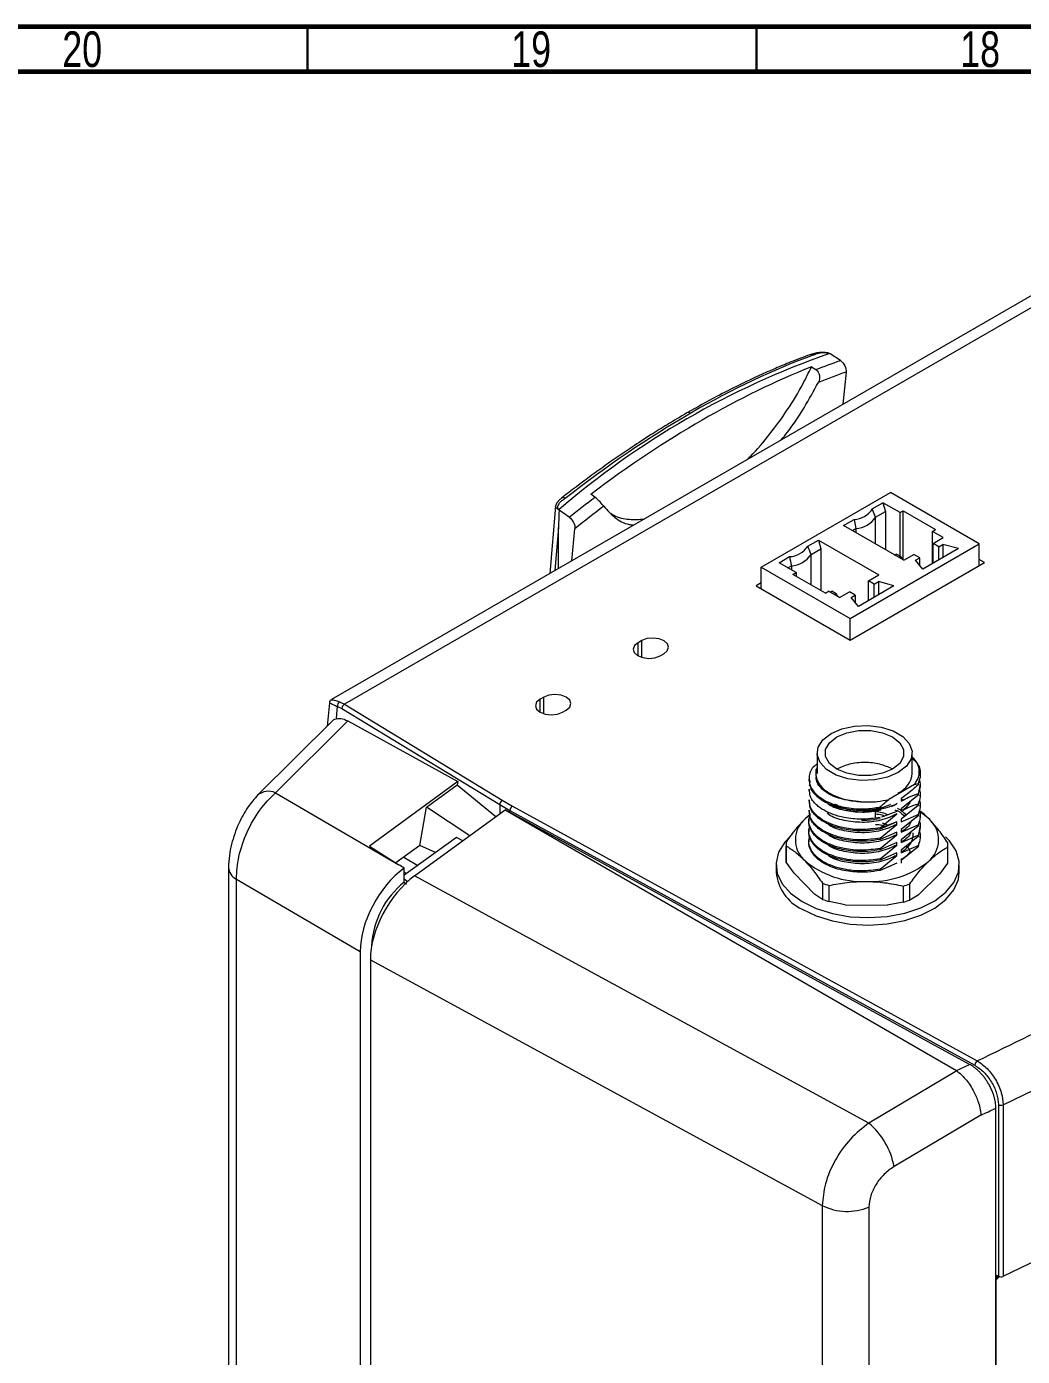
# Model space of a CAD drawing. Header units: millimetres. Extents: x 15 to 1184, y 5 to 836.
# Drawn here: x 218.2 to 329.1, y 688 to 836 of the extents above; entities that cross this region are included whole.
import ezdxf

# ---------------------------------------------------------------- set-up
doc = ezdxf.new("R2010")
doc.units = ezdxf.units.MM
doc.styles.add('SLDTEXTSTYLE0', font='TXT', dxfattribs={"width": 0.75})

msp = doc.modelspace()

# ---------------------------------------------------------------- linework, layer by layer
at = {"color": 7, "linetype": 'Continuous', "lineweight": 60}
for p, q in [((15, 836), (1184, 836)), ((20, 831), (1179, 831))]:
    msp.add_line(p, q, dxfattribs=at)
at = {"color": 7, "linetype": 'Continuous', "lineweight": 30}
for p, q in [((249.5, 831), (249.5, 836)), ((299.5, 831), (299.5, 836))]:
    msp.add_line(p, q, dxfattribs=at)
at = {"color": 7, "linetype": 'Continuous', "lineweight": 15}
for p, q in [((338.21, 810.74), (252.17, 761.07)), ((340.75, 810.85), (253.63, 760.56)), ((308.85, 798.82), (307.73, 799.58)), ((305.63, 798.11), (306.11, 797.81)), ((309.49, 797.54), (309.14, 793.96)), ((281.5, 783.6), (281.06, 783.93)), ((300.05, 775.83), (314.42, 784.12)), ((324.32, 778.41), (314.42, 784.12)), ((277.14, 782.62), (276.48, 775.11)), ((278.65, 781.39), (277.53, 782.15)), ((312.41, 782.31), (313.59, 782.99)), ((312.77, 781.38), (312.41, 782.31)), ((312.77, 781.38), (313.87, 782.01)), ((315.5, 781.89), (313.59, 782.99)), ((313.59, 782.99), (313.87, 782.01)), ((313.87, 782.01), (313.87, 777.76)), ((315.5, 781.89), (315.85, 782.09)), ((315.5, 777.03), (315.5, 781.89)), ((315.85, 782.09), (319.46, 780.01)), ((315.85, 776.62), (315.85, 782.09)), ((277.47, 775.68), (277.47, 780.23)), ((309.2, 780.46), (310.37, 781.13)), ((315.92, 776.58), (309.2, 780.46)), ((310.37, 781.13), (310.58, 780.11)), ((312.77, 778.4), (312.77, 781.38)), ((278.95, 776.53), (279.29, 780.1)), ((305.23, 778.16), (306.4, 778.84)), ((306.4, 778.84), (313.12, 774.96)), ((306.4, 778.84), (306.68, 777.86)), ((310.19, 779.89), (310.58, 780.11)), ((310.58, 780.11), (310.58, 779.66)), ((319.1, 779.8), (319.46, 780.01)), ((320.3, 779.11), (319.1, 779.8)), ((319.1, 776.21), (319.1, 779.8)), ((319.17, 778.46), (320.3, 779.11)), ((305.59, 777.23), (306.68, 777.86)), ((306.68, 777.86), (306.68, 773.21)), ((309.95, 770.11), (324.32, 778.41)), ((314.89, 777.17), (315.07, 777.27)), ((315.57, 776.99), (315.07, 777.27)), ((322, 777.89), (318.04, 775.6)), ((319.81, 778.09), (319.17, 778.46)), ((319.17, 776.25), (319.17, 778.46)), ((319.81, 778.09), (320.27, 778.36)), ((319.81, 776.62), (319.81, 778.09)), ((322, 777.89), (320.27, 778.36)), ((320.27, 778.36), (320.27, 776.89)), ((324.32, 776), (324.32, 778.41)), ((300.05, 773.42), (300.05, 775.83)), ((300.05, 775.83), (309.95, 770.11)), ((302.02, 776.31), (303.19, 776.99)), ((303.93, 775.21), (302.02, 776.31)), ((303.01, 775.74), (303.4, 775.96)), ((303.4, 775.96), (303.4, 775.51)), ((305.59, 773.84), (305.59, 777.23)), ((309.95, 767.71), (324.89, 776.33)), ((315.57, 776.99), (315.39, 776.89)), ((315.78, 776.66), (315.57, 776.99)), ((315.92, 776.58), (317.05, 777.23)), ((317.69, 776.87), (317.05, 777.23)), ((317.23, 776.6), (317.69, 776.87)), ((318.04, 775.6), (317.23, 776.6)), ((317.69, 776.03), (317.69, 776.87)), ((324.89, 776.33), (324.32, 776.66)), ((303.57, 775), (303.93, 775.21)), ((307.18, 772.92), (303.57, 775)), ((303.93, 775.21), (303.93, 774.8)), ((311.99, 774.31), (313.12, 774.96)), ((312.62, 773.94), (311.99, 774.31)), ((311.99, 772.11), (311.99, 774.31)), ((300.05, 774.08), (299.49, 773.75)), ((299.49, 773.75), (309.95, 767.71)), ((307.18, 772.92), (307.53, 773.13)), ((308.74, 772.43), (307.53, 773.13)), ((307.71, 773.02), (307.89, 773.13)), ((308.38, 772.84), (307.89, 773.13)), ((308.38, 772.84), (308.21, 772.74)), ((308.59, 772.51), (308.38, 772.84)), ((308.74, 772.43), (309.87, 773.09)), ((310.5, 772.72), (309.87, 773.09)), ((314.82, 773.74), (310.86, 771.45)), ((312.62, 773.94), (313.08, 774.21)), ((312.62, 772.47), (312.62, 773.94)), ((314.82, 773.74), (313.08, 774.21)), ((313.08, 774.21), (313.08, 772.74)), ((310.04, 772.45), (310.5, 772.72)), ((310.86, 771.45), (310.04, 772.45)), ((310.5, 772.72), (310.5, 771.89)), ((309.95, 767.71), (309.95, 770.11)), ((286.74, 767.64), (286.32, 767.41)), ((288.77, 765.95), (289.18, 766.18)), ((275.82, 761.36), (275.41, 761.12)), ((251.95, 760.73), (251.7, 758.13)), ((252.86, 760.31), (253.34, 760.07)), ((253.09, 760.82), (253.63, 760.56)), ((253.34, 760.07), (270.92, 749.38)), ((253.63, 760.56), (271.2, 749.87)), ((277.92, 759.68), (278.33, 759.91)), ((252.3, 758.73), (243.96, 750.44)), ((245.96, 750.71), (253.99, 758.7)), ((253.99, 758.7), (266.26, 751.96)), ((306.25, 755.13), (306.25, 752.84)), ((316.85, 752.84), (316.85, 755.13)), ((305.35, 752.21), (305.35, 752.07)), ((306.12, 752.85), (306.12, 752.57)), ((306.25, 753.54), (306.14, 753.14)), ((317.75, 752.64), (317.75, 752.79)), ((245.96, 750.71), (259.69, 742.68)), ((266.26, 751.96), (256.4, 744.77)), ((262.78, 749.09), (266.19, 751.59)), ((266.26, 751.96), (266.19, 751.59)), ((266.19, 751.59), (270.49, 748.05)), ((305.35, 751.06), (305.35, 750.91)), ((305.4, 751.48), (305.49, 751.67)), ((305.43, 750.92), (305.42, 751.12)), ((317.1, 751.61), (314.24, 749.96)), ((317.1, 751.61), (317.51, 751.74)), ((317.57, 751.96), (317.51, 751.6)), ((317.51, 751.74), (317.51, 751.6)), ((317.51, 750.45), (317.72, 751.49)), ((317.51, 750.59), (317.51, 750.45)), ((317.75, 751.49), (317.75, 751.64)), ((270.92, 749.38), (272.05, 748.73)), ((270.92, 749.38), (270.92, 748.35)), ((271.2, 749.87), (272.33, 749.22)), ((272.33, 749.22), (324.09, 720.86)), ((305.35, 749.91), (305.35, 749.76)), ((317.51, 750.45), (315.63, 748.92)), ((315.63, 750.07), (315.63, 749.78)), ((315.83, 750), (315.63, 749.78)), ((317.51, 749.3), (315.63, 747.77)), ((317.6, 749.78), (317.51, 749.3)), ((317.51, 749.44), (317.51, 749.3)), ((317.75, 750.34), (317.75, 750.48)), ((317.75, 749.13), (317.75, 749.33)), ((261.43, 741.44), (271.52, 748.8)), ((262.01, 744.83), (262.78, 749.09)), ((267.58, 745.92), (262.78, 749.09)), ((271.52, 748.8), (321.79, 719.78)), ((323.25, 720.46), (271.52, 748.8)), ((272.05, 748.51), (272.05, 748.73)), ((272.05, 748.73), (323.82, 720.37)), ((305.53, 748.31), (304.94, 747.81)), ((305.44, 748.24), (304.94, 747.81)), ((305.35, 748.75), (305.35, 748.61)), ((310.35, 748.8), (310.35, 748.66)), ((312.75, 747.87), (312.75, 748.74)), ((313.27, 748.97), (313.27, 749.11)), ((313.27, 746.81), (315.15, 748.34)), ((315.15, 748.62), (313.43, 747.97)), ((315.63, 748.92), (315.63, 748.63)), ((315.63, 747.48), (317.51, 748.29)), ((317.51, 748.14), (315.63, 746.61)), ((315.63, 747.77), (315.63, 747.48)), ((317.6, 748.63), (317.51, 748.14)), ((317.51, 748.29), (317.51, 748.14)), ((317.75, 747.98), (317.75, 748.18)), ((305.35, 747.6), (305.35, 747.46)), ((305.35, 746.45), (305.35, 746.31)), ((315.15, 747.47), (313.27, 746.66)), ((313.27, 745.65), (315.15, 747.18)), ((313.27, 746.66), (313.27, 746.81)), ((315.15, 746.32), (313.27, 745.51)), ((315.15, 747.47), (313.49, 746.84)), ((313.52, 747.36), (314.17, 747.1)), ((315.15, 747.18), (315.15, 747.47)), ((315.15, 746.03), (315.15, 746.32)), ((315.63, 746.33), (317.51, 747.14)), ((317.51, 746.99), (315.63, 745.46)), ((315.63, 746.61), (315.63, 746.33)), ((317.6, 747.48), (317.51, 746.99)), ((317.51, 747.14), (317.51, 746.99)), ((317.71, 746.89), (317.51, 745.84)), ((317.75, 746.82), (317.75, 747.03)), ((256.4, 744.77), (259.69, 742.68)), ((262.01, 744.83), (259.35, 742.89)), ((266.09, 745.71), (260.27, 741.52)), ((263.78, 744.05), (262.01, 744.83)), ((266.82, 745.36), (266.09, 745.71)), ((302.82, 744.96), (302.82, 743.17)), ((302.82, 742.99), (302.82, 744.78)), ((305.35, 745.3), (305.35, 745.25)), ((313.27, 744.5), (315.15, 746.03)), ((313.27, 745.51), (313.27, 745.65)), ((315.15, 745.17), (313.27, 744.36)), ((313.27, 743.35), (315.15, 744.88)), ((315.15, 744.88), (315.15, 745.17)), ((315.63, 745.17), (317.51, 745.98)), ((317.51, 745.84), (315.63, 744.31)), ((315.63, 745.46), (315.63, 745.17)), ((315.63, 744.02), (317.51, 744.83)), ((317.51, 744.69), (315.63, 743.16)), ((317.51, 745.98), (317.51, 745.84)), ((317.6, 745.18), (317.51, 744.69)), ((317.51, 744.83), (317.51, 744.69)), ((317.75, 745.67), (317.75, 745.87)), ((320.82, 743.17), (320.82, 744.96)), ((313.27, 744.36), (313.27, 744.5)), ((315.15, 744.01), (313.27, 743.21)), ((313.27, 742.2), (315.15, 743.73)), ((313.27, 743.21), (313.27, 743.35)), ((315.15, 743.73), (315.15, 744.01)), ((315.63, 744.31), (315.63, 744.02)), ((315.84, 743.38), (315.63, 743.16)), ((320.8, 744.65), (320.8, 742.85)), ((240.71, 742.41), (240.71, 508.79)), ((260.27, 740.75), (260.27, 742.31)), ((301.69, 742.68), (301.69, 741.87)), ((303.7, 741.76), (302.82, 742.99)), ((303.7, 741.76), (305.98, 739.41)), ((315.15, 742.86), (313.27, 742.05)), ((313.27, 742.05), (313.27, 742.2)), ((315.63, 743.16), (315.63, 742.87)), ((320.8, 742.85), (319.89, 741.64)), ((322.09, 741.87), (322.09, 742.68)), ((241.59, 741.09), (255.38, 733.02)), ((241.59, 507.48), (241.59, 741.09)), ((260.27, 741.14), (260.69, 740.84)), ((260.27, 740.75), (260.52, 740.52)), ((312.01, 713.92), (261.43, 741.44)), ((306.86, 740.63), (306.86, 738.83)), ((307.59, 738.58), (307.59, 740.38)), ((315.84, 740.31), (315.84, 738.52)), ((316.59, 738.76), (316.59, 740.56)), ((317.5, 739.32), (319.89, 741.64)), ((306.86, 738.83), (305.98, 739.41)), ((317.5, 739.32), (316.59, 738.76)), ((309.38, 738.24), (307.59, 738.58)), ((309.38, 738.24), (314.05, 738.2)), ((315.84, 738.52), (314.05, 738.2)), ((255.38, 733.02), (255.38, 497.87)), ((256.65, 733.68), (256.65, 733.65)), ((256.51, 732.12), (306.84, 704.74)), ((256.51, 732.12), (256.51, 497.46)), ((321.82, 719.75), (312.01, 713.92)), ((321.79, 719.78), (323.25, 720.46)), ((321.79, 719.78), (321.82, 719.75)), ((326.17, 471.45), (326.17, 715.59)), ((326.45, 715.99), (326.45, 696.88)), ((326.98, 715.97), (326.98, 696.87)), ((324.51, 714.81), (314.83, 709.08)), ((306.84, 704.74), (306.84, 469.7)), ((312.02, 704.59), (312.02, 469.54)), ((326.53, 696.85), (326.2, 696.69)), ((326.2, 490.8), (326.2, 696.8)), ((326.28, 696.97), (326.28, 696.58)), ((326.45, 696.88), (326.28, 696.97))]:
    msp.add_line(p, q, dxfattribs=at)
at = {"color": 8, "linetype": 'Continuous', "lineweight": 15}
for p, q in [((277.47, 780.23), (277.05, 775.43)), ((286.32, 765.95), (286.32, 767.41)), ((286.74, 765.77), (286.74, 767.64)), ((275.41, 759.68), (275.41, 761.12)), ((275.82, 759.5), (275.82, 761.36)), ((252.73, 758.99), (252.86, 760.31)), ((260.22, 743.53), (261.8, 742.62)), ((260.54, 741.71), (260.27, 741.86)), ((256.65, 733.68), (256.66, 733.68))]:
    msp.add_line(p, q, dxfattribs=at)
at = {"color": 7, "linetype": 'Continuous', "lineweight": 15, "flags": 128}
for points in [[(286.32, 767.41), (285.93, 767.08), (285.78, 766.7), (285.9, 766.31), (286.27, 765.97), (286.84, 765.75), (287.51, 765.66), (288.19, 765.73), (288.77, 765.95)], [(289.18, 766.18), (289.58, 766.51), (289.72, 766.9), (289.6, 767.29), (289.23, 767.62), (288.66, 767.85), (287.99, 767.93), (287.31, 767.86), (286.74, 767.64)], [(326.98, 715.97), (338.56, 721.58), (349.9, 727.35), (360.98, 733.28), (371.8, 739.37), (382.35, 745.61), (392.63, 752.01), (402.62, 758.56), (412.32, 765.24)], [(275.41, 761.12), (275.02, 760.79), (274.89, 760.4), (275.02, 760.01), (275.41, 759.68), (275.98, 759.45), (276.66, 759.38), (277.34, 759.45), (277.92, 759.68)], [(278.33, 759.91), (278.71, 760.24), (278.85, 760.64), (278.71, 761.03), (278.33, 761.36), (277.75, 761.58), (277.07, 761.66), (276.39, 761.58), (275.82, 761.36)], [(315.3, 752.96), (314.09, 752.44), (312.68, 752.14), (311.18, 752.08), (309.7, 752.26), (308.38, 752.68), (307.31, 753.29), (306.59, 754.06), (306.27, 754.91), (306.38, 755.78), (306.9, 756.59), (307.81, 757.29), (309.01, 757.81), (310.43, 758.12), (311.93, 758.18), (313.41, 757.99), (314.73, 757.58), (315.8, 756.96), (316.52, 756.2), (316.84, 755.35), (316.73, 754.48), (316.21, 753.66), (315.3, 752.96)], [(308.44, 756.92), (309.56, 757.39), (310.87, 757.64), (312.24, 757.64), (313.55, 757.39), (314.67, 756.92), (315.47, 756.28), (315.9, 755.53), (315.9, 754.73), (315.47, 753.98), (314.67, 753.33), (313.55, 752.87), (312.24, 752.62), (310.87, 752.62), (309.56, 752.87), (308.44, 753.33), (307.63, 753.98), (307.21, 754.73), (307.21, 755.53), (307.63, 756.28), (308.44, 756.92)], [(318.8, 747.71), (318.23, 748.22), (317.7, 748.58)], [(303.34, 745.9), (302.68, 745.21), (301.98, 744.09), (301.69, 742.91), (301.82, 741.72), (302.36, 740.57), (303.29, 739.51), (304.58, 738.58)], [(304.58, 738.58), (306.16, 737.81), (307.97, 737.25), (309.95, 736.9), (312.01, 736.8), (314.06, 736.93), (316.02, 737.3), (317.81, 737.89), (319.36, 738.68), (320.6, 739.63), (321.49, 740.7), (321.99, 741.86), (322.07, 743.05), (321.73, 744.23), (320.99, 745.34), (320.55, 745.79)], [(326.98, 696.87), (338.56, 702.47), (349.9, 708.24), (360.98, 714.17), (371.8, 720.26), (382.35, 726.51), (392.63, 732.9), (402.62, 739.45), (412.32, 746.14)], [(304.58, 737.76), (306.16, 736.99), (307.97, 736.43), (309.95, 736.09), (312.01, 735.98), (314.06, 736.11), (316.02, 736.48), (317.81, 737.07), (319.36, 737.86), (320.6, 738.81), (321.49, 739.89), (321.99, 741.04), (322.09, 741.87)], [(324.51, 714.81), (324.72, 714.91), (324.92, 715.01), (325.13, 715.1), (325.34, 715.2), (325.55, 715.3), (325.75, 715.4), (325.96, 715.49), (326.17, 715.59)]]:
    msp.add_lwpolyline(points, dxfattribs=at)
at = {"color": 7, "linetype": 'Continuous', "lineweight": 15}
for centre, radius, start, end in [((338.62, 711.15), 93.73, 109.294, 130.7007), ((310.26, 783.68), 2.55, 272.5054, 327.4893), ((310.36, 783.03), 2.93, 274.3968, 325.5979), ((303.08, 779.54), 2.55, 272.5055, 327.4891), ((303.17, 778.88), 2.93, 274.3965, 325.5979), ((253.37, 760.38), 0.523, 122.7435, 187.8831), ((253.94, 760.04), 0.601, 121.0767, 177.2027), ((314.62, 752.32), 3.26, 29.4717, 46.8864), ((314.24, 753.08), 2.62, 293.7953, 354.8845), ((306.9, 745.46), 3.06, 129.7994, 227.6375), ((316.73, 745.45), 3.06, 309.7994, 47.6375), ((305.82, 744.96), 3, 173.9869, 183.4501), ((317.81, 744.96), 3, 353.9869, 3.4501), ((311.28, 750.74), 9.92, 229.555, 272.5491), ((306.7, 742.32), 5.03, 185.2154, 245.0616), ((305.82, 743.17), 3, 180.0008, 183.4527), ((312.28, 751), 10.18, 266.8076, 309.0379), ((317.81, 743.17), 3.01, 353.9899, 359.9962), ((266.34, 733.18), 9.7, 128.7377, 177.0917), ((311.02, 751.56), 11.69, 249.1404, 252.9636), ((312.52, 751.86), 12.01, 286.0451, 289.8005), ((311.02, 749.76), 11.69, 249.1404, 252.9636), ((312.52, 750.06), 12.01, 286.0451, 289.8005), ((324.45, 720.34), 0.629, 124.1599, 177.5834), ((326.73, 716.55), 0.625, 243.7764, 293.7563), ((306.77, 707.63), 8.19, 10.1475, 50.2218), ((309.6, 710.37), 6.27, 243.8233, 292.6889), ((326.73, 697.44), 0.625, 243.7764, 293.7563)]:
    msp.add_arc(centre, radius, start, end, dxfattribs=at)
at = {"color": 8, "linetype": 'Continuous', "lineweight": 15}
for centre, radius, start, end in [((305.65, 798.95), 0.55, 63.9133, 108.694), ((291.96, 792.58), 0.451, 58.7076, 116.892), ((277.98, 783.17), 0.378, 51.8124, 118.8604), ((245.18, 748.94), 1.93, 66.247, 129.344), ((242.34, 742.54), 1.64, 184.6971, 242.4415)]:
    msp.add_arc(centre, radius, start, end, dxfattribs=at)
at = {"color": 7, "linetype": 'Continuous', "lineweight": 15}
for centre, major_axis, ratio, start_param, end_param in [((285.96, 714.19), (57.56, 83.07), 0.51413, 0.654589, 1.000894), ((293.7, 947.78), (16.16, 168.28), 0.008837, 2.964954, 3.049815), ((92306.14, -317935.25), (-92003.75, 318719.21), 0.000545, 6.276529, 6.276998), ((92306.14, -317935.25), (-92003.75, 318719.21), 0.000545, 0.006457, 0.006926), ((271.2, 749.54), (0.204, 0.344), 0.584889, 0.792036, 2.362832), ((272.33, 748.89), (0.196, 0.349), 0.569775, 0.778941, 2.349737), ((261.04, 736.28), (4, 6.93), 0.578771, 0.921678, 2.355229), ((240.11, 748.53), (147.32, -92.9), 0.031766, 1.45358, 1.457523), ((262.17, 735.39), (4, 6.93), 0.577329, 0.916553, 2.356495)]:
    msp.add_ellipse(centre, major_axis=major_axis, ratio=ratio, start_param=start_param, end_param=end_param, dxfattribs=at)
for points, knots in [([(305.47, 799.47), (304.76, 799.21), (303.48, 798.73), (301.75, 798.01), (300.42, 797.42), (299.07, 796.81), (297.33, 795.98), (294.81, 794.7), (292.86, 793.61), (291.76, 792.99)], [0, 0, 0, 0, 0.158247, 0.285596, 0.382067, 0.452609, 0.580007, 0.762479, 1, 1, 1, 1]), ([(307.57, 799.63), (307.54, 799.65), (307.41, 799.69), (307.06, 799.73), (306.54, 799.73), (305.93, 799.63), (305.61, 799.52), (305.44, 799.46)], [0, 0, 0, 0, 0.055306, 0.191619, 0.460002, 0.728785, 1, 1, 1, 1]), ([(305.89, 799.45), (305.91, 799.45), (305.95, 799.47), (306.03, 799.51), (306.19, 799.59), (306.44, 799.67), (306.78, 799.71), (307.04, 799.72), (307.27, 799.7), (307.47, 799.67), (307.59, 799.63), (307.65, 799.61)], [0, 0, 0, 0, 0.038603, 0.090355, 0.194301, 0.438673, 0.578881, 0.715322, 0.813073, 0.906437, 1, 1, 1, 1]), ([(307.65, 799.61), (307.65, 799.61), (307.65, 799.61), (307.65, 799.61), (307.65, 799.61), (307.65, 799.61), (307.65, 799.61), (307.66, 799.61), (307.66, 799.61), (307.66, 799.61), (307.67, 799.61), (307.68, 799.61), (307.68, 799.6), (307.7, 799.6), (307.72, 799.59), (307.73, 799.58)], [0, 0, 0, 0, 0.00000077587, 0.00000077587, 0.00000077587, 0.00000196551, 0.00000196551, 0.00000196551, 0.00000542779, 0.00000542779, 0.00000542779, 0.00001900701, 0.00001900701, 0.00001900701, 0.00004681151, 0.00004681151, 0.00004681151, 0.00004681151]), ([(298.46, 787.79), (298.58, 787.91), (299.48, 788.76), (301.02, 790.62), (303, 793.32), (304.53, 795.86), (305.32, 797.48), (305.63, 798.11)], [0, 0, 0, 0, 0.0432064, 0.3068852, 0.5640593, 0.828617, 1, 1, 1, 1]), ([(308.85, 798.82), (309.04, 798.69), (309.22, 798.48), (309.45, 798), (309.51, 797.74), (309.49, 797.54)], [0, 0, 0, 0, 0.5, 0.5, 1, 1, 1, 1]), ([(306.11, 797.81), (306.31, 797.68), (306.46, 797.44), (306.56, 796.91), (306.52, 796.63), (306.4, 796.39)], [0, 0, 0, 0, 0.5, 0.5, 1, 1, 1, 1]), ([(302.26, 789.99), (302.5, 790.27), (303.42, 791.39), (304.86, 793.55), (305.88, 795.44), (306.4, 796.39)], [0, 0, 0, 0, 0.145462, 0.572724, 1, 1, 1, 1]), ([(291.76, 792.99), (291.02, 792.55), (289.7, 791.78), (287.92, 790.67), (286.55, 789.78), (285.18, 788.87), (283.4, 787.66), (280.85, 785.85), (278.9, 784.35), (277.8, 783.5)], [0, 0, 0, 0, 0.158213, 0.285542, 0.381999, 0.452536, 0.579941, 0.762431, 1, 1, 1, 1]), ([(277.81, 783.51), (277.72, 783.44), (277.54, 783.29), (277.32, 783.04), (277.18, 782.8), (277.16, 782.68), (277.14, 782.62)], [0, 0, 0, 0, 0.250949, 0.507986, 0.756732, 1, 1, 1, 1]), ([(278.21, 783.47), (278.13, 783.4), (278.01, 783.34), (277.77, 783.17), (277.65, 783.07), (277.45, 782.83), (277.38, 782.7), (277.35, 782.43), (277.39, 782.3), (277.5, 782.21)], [0, 0, 0, 0, 0.25, 0.25, 0.5, 0.5, 0.75, 0.75, 1, 1, 1, 1]), ([(282.51, 782.6), (282.42, 782.72), (282.27, 782.89), (281.9, 783.27), (281.69, 783.46), (281.5, 783.6)], [0, 0, 0, 0, 0.5, 0.5, 1, 1, 1, 1]), ([(277.5, 782.21), (277.5, 782.21), (277.5, 782.21), (277.5, 782.21), (277.5, 782.21), (277.5, 782.21), (277.5, 782.21), (277.5, 782.2), (277.5, 782.2), (277.5, 782.2), (277.5, 782.19), (277.5, 782.19), (277.51, 782.18), (277.51, 782.17), (277.52, 782.16), (277.53, 782.15)], [0, 0, 0, 0, 0.00000077587, 0.00000077587, 0.00000077587, 0.00000196548, 0.00000196548, 0.00000196548, 0.00000542761, 0.00000542761, 0.00000542761, 0.00001900659, 0.00001900659, 0.00001900659, 0.00004681304, 0.00004681304, 0.00004681304, 0.00004681304]), ([(282.51, 782.6), (282.9, 782.16), (283.69, 781.28), (284.86, 780.62), (285.65, 780.52), (285.82, 780.5)], [0, 0, 0, 0, 0.440822, 0.881628, 1, 1, 1, 1]), ([(283.28, 781.83), (283.39, 781.75), (283.97, 781.35), (285.21, 781.08), (286.43, 781.14), (286.99, 781.17)], [0, 0, 0, 0, 0.117886, 0.599044, 1, 1, 1, 1]), ([(278.65, 781.39), (278.84, 781.26), (279.02, 781.04), (279.25, 780.57), (279.31, 780.31), (279.29, 780.1)], [0, 0, 0, 0, 0.5, 0.5, 1, 1, 1, 1]), ([(324.09, 720.86), (331.82, 724.61), (347.27, 732.09), (369.13, 744.18), (390.06, 756.8), (403.03, 765.72), (409.52, 770.18)], [0, 0, 0, 0, 0.249998, 0.5, 0.749998, 1, 1, 1, 1]), ([(252.15, 761.06), (252.12, 761.04), (252.07, 761), (252, 760.92), (251.96, 760.83), (251.95, 760.77), (251.95, 760.74)], [0, 0, 0, 0, 0.258172, 0.514395, 0.763029, 1, 1, 1, 1]), ([(252.26, 758.66), (252.27, 758.68), (252.4, 758.89), (252.86, 759.01), (253.46, 758.96), (253.85, 758.77), (253.99, 758.7)], [0, 0, 0, 0, 0.03387, 0.412366, 0.792112, 1, 1, 1, 1]), ([(306.25, 753.9), (306.15, 753.83), (305.63, 753.45), (305.3, 752.58), (305.39, 751.43), (306.22, 750.36), (307.64, 749.51), (309.5, 748.99), (311.47, 748.84), (312.71, 749.03), (313.27, 749.11)], [0, 0, 0, 0, 0.03396, 0.17575, 0.317592, 0.459404, 0.601211, 0.743053, 0.884871, 1, 1, 1, 1]), ([(314.63, 753.35), (314.18, 753.55), (313.29, 753.96), (311.55, 754.13), (309.81, 753.96), (308.9, 753.54), (308.44, 753.33)], [0, 0, 0, 0, 0.244751, 0.496501, 0.74825, 1, 1, 1, 1]), ([(316.85, 754.52), (316.97, 754.42), (317.48, 753.98), (317.8, 753.37), (317.71, 752.91), (317.71, 752.87)], [0, 0, 0, 0, 0.204253, 0.925002, 1, 1, 1, 1]), ([(317.1, 751.61), (317.33, 751.98), (317.8, 752.73), (317.58, 753.52), (317.46, 753.92)], [0, 0, 0, 0, 0.490968, 1, 1, 1, 1]), ([(317.46, 753.92), (317.62, 753.51), (317.89, 752.78), (317.62, 752.05), (317.51, 751.74)], [0, 0, 0, 0, 0.574452, 1, 1, 1, 1]), ([(306.14, 753.14), (306.13, 753.01), (306.08, 752.52), (306.39, 751.68), (307.34, 750.76), (308.78, 750.08), (310.13, 749.78), (310.92, 749.73), (311.12, 749.71)], [0, 0, 0, 0, 0.082294, 0.294745, 0.507195, 0.719646, 0.932097, 1, 1, 1, 1]), ([(306.14, 753.14), (306.15, 753.2), (306.16, 753.29), (306.22, 753.39), (306.25, 753.43)], [0, 0, 0, 0, 0.519625, 1, 1, 1, 1]), ([(311.12, 749.71), (310.32, 749.79), (308.98, 749.91), (307.48, 750.56), (306.59, 751.28), (306.13, 751.99), (306.17, 752.42), (306.18, 752.56)], [0, 0, 0, 0, 0.299389, 0.503304, 0.705856, 0.900566, 1, 1, 1, 1]), ([(317.51, 750.59), (317.68, 751.02), (317.9, 751.55), (317.67, 752.07), (317.62, 752.17)], [0, 0, 0, 0, 0.793346, 1, 1, 1, 1]), ([(241.59, 741.09), (241.64, 741.92), (241.74, 743.6), (242.72, 746.35), (244.16, 748.91), (245.36, 750.11), (245.96, 750.71)], [0, 0, 0, 0, 0.246209, 0.499824, 0.749659, 1, 1, 1, 1]), ([(305.44, 752.07), (305.43, 751.84), (305.4, 751.23), (306.14, 750.3), (307.5, 749.43), (309.33, 748.88), (311.35, 748.69), (312.66, 748.88), (313.27, 748.97)], [0, 0, 0, 0, 0.107646, 0.289963, 0.472267, 0.654613, 0.836937, 1, 1, 1, 1]), ([(313.27, 747.96), (312.59, 747.86), (311.25, 747.68), (309.65, 747.85), (308.43, 748.14), (307.48, 748.48), (306.7, 748.93), (305.96, 749.54), (305.41, 750.23), (305.43, 750.83), (305.43, 751.06)], [0, 0, 0, 0, 0.180509, 0.353811, 0.418913, 0.533205, 0.652436, 0.714929, 0.889098, 1, 1, 1, 1]), ([(317.51, 751.6), (317.4, 751.5), (317.07, 751.19), (316.44, 750.65), (315.92, 750.28), (315.63, 750.07)], [0, 0, 0, 0, 0.181003, 0.543206, 1, 1, 1, 1]), ([(315.63, 749.78), (315.9, 749.93), (316.31, 750.15), (316.83, 750.36), (317.18, 750.49), (317.4, 750.56), (317.51, 750.59)], [0, 0, 0, 0, 0.431061, 0.646292, 0.823018, 1, 1, 1, 1]), ([(317.6, 751.08), (317.66, 750.95), (317.75, 750.77), (317.75, 750.5), (317.75, 750.08), (317.62, 749.72), (317.51, 749.44)], [0, 0, 0, 0, 0.243883, 0.33215, 0.487752, 1, 1, 1, 1]), ([(243.96, 750.44), (243.59, 750.01), (242.79, 749.09), (241.76, 747.21), (241.1, 745.32), (240.77, 743.66), (240.73, 742.83), (240.71, 742.41)], [0, 0, 0, 0, 0.205136, 0.436907, 0.699547, 0.845066, 1, 1, 1, 1]), ([(313.27, 746.81), (312.59, 746.71), (311.25, 746.52), (309.65, 746.7), (308.43, 746.99), (307.48, 747.33), (306.7, 747.77), (305.96, 748.38), (305.41, 749.08), (305.43, 749.68), (305.43, 749.91)], [0, 0, 0, 0, 0.180509, 0.353811, 0.418913, 0.533205, 0.652436, 0.714929, 0.889098, 1, 1, 1, 1]), ([(313.27, 746.66), (312.81, 746.59), (312.21, 746.49), (311.52, 746.47), (310.64, 746.46), (309.22, 746.6), (307.65, 747.09), (306.7, 747.63), (305.96, 748.24), (305.41, 748.93), (305.43, 749.53), (305.43, 749.76)], [0, 0, 0, 0, 0.122677, 0.159942, 0.181081, 0.354382, 0.533207, 0.652436, 0.71493, 0.889098, 1, 1, 1, 1]), ([(307.27, 749.68), (307.37, 749.59), (307.82, 749.17), (309.25, 748.72), (311.27, 748.49), (312.73, 748.61), (313.38, 748.82), (313.39, 748.82)], [0, 0, 0, 0, 0.087385, 0.393203, 0.687906, 0.994648, 1, 1, 1, 1]), ([(313.04, 748.74), (312.55, 748.66), (311.37, 748.48), (309.45, 748.68), (307.92, 749.11), (307.43, 749.56), (307.31, 749.66)], [0, 0, 0, 0, 0.228674, 0.556507, 0.894684, 1, 1, 1, 1]), ([(314.53, 749.19), (314.61, 749.22), (314.75, 749.28), (314.93, 749.37), (315.04, 749.43), (315.1, 749.46), (315.13, 749.47), (315.14, 749.48), (315.15, 749.48), (315.15, 749.49), (315.15, 749.49), (315.15, 749.49), (315.15, 749.49), (315.15, 749.49), (315.15, 749.49), (315.14, 749.48), (315.11, 749.47), (314.98, 749.4), (314.43, 749.15), (313.46, 748.86), (312.04, 748.68), (310.58, 748.71), (309.19, 748.94), (308.51, 749.29), (308.25, 749.42)], [0, 0, 0, 0, 0.031796, 0.062812, 0.078208, 0.085876, 0.089703, 0.091614, 0.092569, 0.093046, 0.093285, 0.093289, 0.093299, 0.093344, 0.093525, 0.094252, 0.09717, 0.108884, 0.156208, 0.350075, 0.497492, 0.673673, 0.876448, 1, 1, 1, 1]), ([(311.12, 749.71), (311.75, 749.69), (312.82, 749.65), (313.82, 749.87), (314.24, 749.96)], [0, 0, 0, 0, 0.587056, 1, 1, 1, 1]), ([(313.27, 749.11), (313.4, 749.23), (313.72, 749.53), (314.04, 749.8), (314.24, 749.96)], [0, 0, 0, 0, 0.409923, 1, 1, 1, 1]), ([(314.44, 749.41), (314.42, 749.4), (314.14, 749.27), (313.75, 749.11), (313.38, 749), (313.27, 748.97)], [0, 0, 0, 0, 0.059558, 0.707779, 1, 1, 1, 1]), ([(316.68, 749.77), (316.57, 749.58), (316.32, 749.17), (315.88, 748.82), (315.63, 748.63)], [0, 0, 0, 0, 0.449233, 1, 1, 1, 1]), ([(317.51, 749.44), (317.38, 749.4), (317, 749.28), (316.38, 749.04), (315.88, 748.77), (315.63, 748.63)], [0, 0, 0, 0, 0.215214, 0.605692, 1, 1, 1, 1]), ([(317.62, 749.88), (317.67, 749.77), (317.75, 749.6), (317.75, 749.35), (317.75, 748.93), (317.62, 748.57), (317.51, 748.29)], [0, 0, 0, 0, 0.219128, 0.310284, 0.470981, 1, 1, 1, 1]), ([(304.94, 747.81), (304.59, 747.45), (303.88, 746.71), (303.19, 745.76), (302.84, 745.28)], [0, 0, 0, 0, 0.495074, 1, 1, 1, 1]), ([(313.27, 744.36), (312.81, 744.28), (312.21, 744.19), (311.52, 744.16), (310.64, 744.15), (309.22, 744.29), (307.65, 744.78), (306.7, 745.32), (305.95, 745.94), (305.41, 746.76), (305.24, 747.52), (305.41, 747.89), (305.41, 747.9)], [0, 0, 0, 0, 0.114665, 0.149496, 0.169254, 0.331237, 0.498383, 0.609825, 0.668237, 0.83103, 0.996841, 1, 1, 1, 1]), ([(313.27, 744.5), (312.59, 744.41), (311.25, 744.22), (309.65, 744.4), (308.43, 744.68), (307.48, 745.02), (306.7, 745.47), (305.95, 746.08), (305.4, 746.9), (305.25, 747.73), (305.46, 748.15), (305.49, 748.22)], [0, 0, 0, 0, 0.16415, 0.321746, 0.380948, 0.484882, 0.593307, 0.650136, 0.80852, 0.96984, 1, 1, 1, 1]), ([(313.27, 745.65), (312.59, 745.56), (311.25, 745.37), (309.65, 745.55), (308.43, 745.84), (307.48, 746.18), (306.7, 746.62), (305.96, 747.23), (305.41, 747.92), (305.43, 748.52), (305.43, 748.76)], [0, 0, 0, 0, 0.180509, 0.353811, 0.418913, 0.533205, 0.652436, 0.714929, 0.889098, 1, 1, 1, 1]), ([(313.27, 745.51), (312.81, 745.44), (312.21, 745.34), (311.52, 745.31), (310.64, 745.31), (309.22, 745.45), (307.65, 745.94), (306.7, 746.48), (305.96, 747.09), (305.41, 747.78), (305.43, 748.38), (305.43, 748.61)], [0, 0, 0, 0, 0.122677, 0.159942, 0.181081, 0.354382, 0.533207, 0.652436, 0.71493, 0.889098, 1, 1, 1, 1]), ([(315.15, 748.34), (314.58, 748.08), (313.42, 747.56), (311.27, 747.33), (309.25, 747.57), (307.87, 747.99), (307.45, 748.38), (307.38, 748.44)], [0, 0, 0, 0, 0.23876, 0.481018, 0.713768, 0.955296, 1, 1, 1, 1]), ([(313.27, 747.81), (312.81, 747.74), (312.21, 747.64), (311.52, 747.62), (311.29, 747.61), (311.21, 747.62), (311.2, 747.62)], [0, 0, 0, 0, 0.671359, 0.875293, 0.990976, 1, 1, 1, 1]), ([(312.75, 748.62), (313.01, 748.6), (313.53, 748.56), (313.95, 748.36), (314.17, 748.25)], [0, 0, 0, 0, 0.486124, 1, 1, 1, 1]), ([(312.75, 748.34), (313.01, 748.32), (313.4, 748.3), (313.7, 748.16), (313.8, 748.11)], [0, 0, 0, 0, 0.676278, 1, 1, 1, 1]), ([(314.92, 748.81), (315.04, 748.77), (315.55, 748.59), (315.82, 748.26), (316.03, 748.01)], [0, 0, 0, 0, 0.238074, 1, 1, 1, 1]), ([(315.2, 748.99), (315.22, 748.98), (315.68, 748.8), (315.93, 748.49), (316.16, 748.2)], [0, 0, 0, 0, 0.049729, 1, 1, 1, 1]), ([(317.62, 748.73), (317.67, 748.61), (317.75, 748.45), (317.75, 748.2), (317.75, 747.78), (317.62, 747.42), (317.51, 747.14)], [0, 0, 0, 0, 0.219128, 0.310284, 0.470981, 1, 1, 1, 1]), ([(318.8, 747.71), (318.46, 748.05), (318.06, 748.45), (317.68, 748.7), (317.62, 748.74)], [0, 0, 0, 0, 0.850558, 1, 1, 1, 1]), ([(320.81, 745.14), (320.49, 745.62), (319.82, 746.58), (319.14, 747.33), (318.8, 747.71)], [0, 0, 0, 0, 0.495796, 1, 1, 1, 1]), ([(313.27, 743.21), (312.81, 743.13), (312.21, 743.04), (311.52, 743.01), (310.64, 743), (309.22, 743.14), (307.65, 743.63), (306.7, 744.17), (305.95, 744.78), (305.41, 745.6), (305.24, 746.37), (305.41, 746.74), (305.41, 746.74)], [0, 0, 0, 0, 0.114665, 0.149496, 0.1692542, 0.3312372, 0.4983826, 0.6098248, 0.6682371, 0.8310304, 0.9968405, 1, 1, 1, 1]), ([(313.27, 743.35), (312.59, 743.25), (311.25, 743.07), (309.65, 743.24), (308.43, 743.53), (307.48, 743.87), (306.7, 744.32), (305.95, 744.93), (305.4, 745.75), (305.25, 746.56), (305.44, 746.96), (305.47, 747.01)], [0, 0, 0, 0, 0.165581, 0.324551, 0.384269, 0.489109, 0.59848, 0.655804, 0.815569, 0.978295, 1, 1, 1, 1]), ([(315.15, 747.18), (314.58, 746.93), (313.42, 746.41), (311.27, 746.18), (309.25, 746.42), (307.87, 746.84), (307.45, 747.22), (307.38, 747.28)], [0, 0, 0, 0, 0.23876, 0.481018, 0.713768, 0.955296, 1, 1, 1, 1]), ([(312.75, 747.18), (313.01, 747.17), (313.4, 747.14), (313.7, 747), (313.8, 746.96)], [0, 0, 0, 0, 0.676278, 1, 1, 1, 1]), ([(316.69, 747.48), (316.69, 747.46), (316.59, 747.03), (316.1, 746.67), (315.63, 746.33)], [0, 0, 0, 0, 0.034715, 1, 1, 1, 1]), ([(316.69, 746.33), (316.69, 746.31), (316.59, 745.87), (316.1, 745.52), (315.63, 745.17)], [0, 0, 0, 0, 0.034715, 1, 1, 1, 1]), ([(316.94, 746.24), (316.91, 745.86), (316.83, 745.04), (316.05, 744.38), (315.63, 744.02)], [0, 0, 0, 0, 0.468059, 1, 1, 1, 1]), ([(317.62, 747.58), (317.67, 747.46), (317.75, 747.3), (317.75, 747.05), (317.75, 746.63), (317.62, 746.26), (317.51, 745.98)], [0, 0, 0, 0, 0.219128, 0.3102845, 0.4709808, 1, 1, 1, 1]), ([(317.62, 746.42), (317.67, 746.31), (317.75, 746.15), (317.75, 745.89), (317.75, 745.47), (317.62, 745.11), (317.51, 744.83)], [0, 0, 0, 0, 0.219128, 0.310284, 0.470981, 1, 1, 1, 1]), ([(302.82, 744.78), (303.15, 744.58), (303.81, 744.18), (304.5, 743.52), (304.84, 743.2)], [0, 0, 0, 0, 0.495796, 1, 1, 1, 1]), ([(313.27, 742.05), (312.81, 741.98), (312.21, 741.88), (311.52, 741.86), (310.64, 741.85), (309.22, 741.99), (307.65, 742.48), (306.7, 743.02), (305.95, 743.63), (305.41, 744.45), (305.24, 745.22), (305.41, 745.59), (305.41, 745.59)], [0, 0, 0, 0, 0.114665, 0.149496, 0.169254, 0.331237, 0.498383, 0.609825, 0.668237, 0.83103, 0.996841, 1, 1, 1, 1]), ([(313.27, 742.2), (312.59, 742.1), (311.25, 741.92), (309.65, 742.09), (308.43, 742.38), (307.48, 742.72), (306.7, 743.16), (305.95, 743.78), (305.4, 744.6), (305.25, 745.41), (305.44, 745.81), (305.47, 745.86)], [0, 0, 0, 0, 0.1655813, 0.3245513, 0.3842689, 0.4891092, 0.5984799, 0.6558043, 0.8155694, 0.9782954, 1, 1, 1, 1]), ([(315.15, 746.03), (314.58, 745.78), (313.42, 745.26), (311.27, 745.02), (309.25, 745.27), (307.87, 745.68), (307.45, 746.07), (307.38, 746.13)], [0, 0, 0, 0, 0.23876, 0.481018, 0.713768, 0.955296, 1, 1, 1, 1]), ([(315.15, 744.88), (314.58, 744.62), (313.42, 744.11), (311.27, 743.87), (309.25, 744.12), (307.87, 744.53), (307.45, 744.92), (307.38, 744.98)], [0, 0, 0, 0, 0.23876, 0.481018, 0.713768, 0.955296, 1, 1, 1, 1]), ([(316.65, 744.07), (316.62, 744.2), (316.56, 744.45), (316.29, 744.65), (316.16, 744.74)], [0, 0, 0, 0, 0.52115, 1, 1, 1, 1]), ([(304.84, 743.2), (305.18, 742.82), (305.86, 742.07), (306.52, 741.11), (306.86, 740.63)], [0, 0, 0, 0, 0.495074, 1, 1, 1, 1]), ([(315.15, 743.73), (314.58, 743.47), (313.42, 742.96), (311.27, 742.72), (309.25, 742.96), (307.87, 743.38), (307.45, 743.77), (307.38, 743.83)], [0, 0, 0, 0, 0.23876, 0.481018, 0.713768, 0.955296, 1, 1, 1, 1]), ([(316.67, 744.17), (316.4, 743.85), (316.11, 743.5), (315.6, 743.29), (315.57, 743.27)], [0, 0, 0, 0, 0.93863, 1, 1, 1, 1]), ([(318.7, 743.09), (319.05, 743.41), (319.76, 744.05), (320.45, 744.45), (320.8, 744.65)], [0, 0, 0, 0, 0.495074, 1, 1, 1, 1]), ([(316.59, 740.56), (316.93, 741.03), (317.62, 741.98), (318.34, 742.72), (318.7, 743.09)], [0, 0, 0, 0, 0.495796, 1, 1, 1, 1]), ([(307.59, 740.38), (308.26, 740.51), (309.62, 740.78), (311.01, 740.82), (311.72, 740.83)], [0, 0, 0, 0, 0.495796, 1, 1, 1, 1]), ([(311.72, 740.83), (312.41, 740.81), (313.8, 740.75), (315.16, 740.46), (315.84, 740.31)], [0, 0, 0, 0, 0.495074, 1, 1, 1, 1]), ([(321.82, 719.75), (322.14, 719.48), (322.63, 719.06), (323.23, 718.25), (323.74, 717.42), (324.14, 716.52), (324.42, 715.57), (324.48, 715.08), (324.51, 714.81)], [0, 0, 0, 0, 0.2418206, 0.3688403, 0.4995903, 0.7093362, 0.844655, 1, 1, 1, 1]), ([(326.16, 715.91), (326.15, 716.03), (326.12, 716.25), (326.05, 716.59), (325.98, 716.88), (325.88, 717.18), (325.75, 717.51), (325.57, 717.91), (325.37, 718.29), (325.15, 718.64), (324.93, 718.95), (324.73, 719.2), (324.52, 719.44), (324.31, 719.66), (324.04, 719.91), (323.81, 720.09), (323.61, 720.24), (323.44, 720.35), (323.31, 720.42), (323.25, 720.46)], [0, 0, 0, 0, 0.065927, 0.131017, 0.194963, 0.22673, 0.301758, 0.377302, 0.45337, 0.519583, 0.584948, 0.649156, 0.68105, 0.747793, 0.813681, 0.878404, 0.910555, 0.955183, 1, 1, 1, 1]), ([(323.82, 720.37), (324.16, 720.14), (324.85, 719.67), (325.72, 718.52), (326.33, 717.21), (326.41, 716.39), (326.45, 715.99)], [0, 0, 0, 0, 0.250589, 0.500273, 0.750034, 1, 1, 1, 1]), ([(324.09, 720.86), (324.47, 720.6), (325.22, 720.08), (326.03, 718.99), (326.51, 718.05), (326.88, 717.08), (326.94, 716.41), (326.98, 715.97)], [0, 0, 0, 0, 0.250392, 0.499699, 0.630215, 0.757259, 1, 1, 1, 1]), ([(326.17, 715.59), (326.17, 715.64), (326.17, 715.75), (326.16, 715.86), (326.16, 715.91)], [0, 0, 0, 0, 0.499419, 1, 1, 1, 1]), ([(312.01, 713.92), (311.31, 713.38), (309.91, 712.28), (308.21, 709.85), (307.05, 707.19), (306.91, 705.55), (306.84, 704.74)], [0, 0, 0, 0, 0.24999, 0.499918, 0.756796, 1, 1, 1, 1]), ([(314.83, 709.08), (314.45, 708.82), (313.7, 708.3), (312.79, 707.13), (312.15, 705.83), (312.06, 705), (312.02, 704.59)], [0, 0, 0, 0, 0.250046, 0.500001, 0.749875, 1, 1, 1, 1]), ([(326.28, 696.58), (326.25, 696.57), (326.22, 696.55), (326.17, 696.57), (326.17, 696.57)], [0, 0, 0, 0, 0.9275998, 1, 1, 1, 1]), ([(326.28, 696.58), (326.31, 696.59), (326.35, 696.61), (326.45, 696.71), (326.51, 696.81), (326.55, 696.88)], [0, 0, 0, 0, 0.225545, 0.501279, 1, 1, 1, 1])]:
    msp.add_open_spline(points, degree=3, knots=knots, dxfattribs=at)
for points in [[(305.89, 799.45), (301.43, 797.82), (296.84, 795.65), (292.2, 792.97)], [(306.11, 797.81), (307.03, 798.17), (307.94, 798.51), (308.85, 798.82)], [(309.49, 797.54), (308.46, 797.18), (307.43, 796.8), (306.4, 796.39)], [(292.2, 792.97), (287.55, 790.29), (282.86, 787.1), (278.21, 783.47)], [(278.65, 781.39), (279.6, 782.14), (280.55, 782.88), (281.5, 783.6)], [(282.51, 782.6), (281.43, 781.79), (280.36, 780.96), (279.29, 780.1)]]:
    msp.add_open_spline(points, degree=3, dxfattribs=at)
at = {"color": 8, "linetype": 'Continuous', "lineweight": 15}
for points, knots in [([(277.53, 782.15), (277.43, 782.24), (277.21, 782.42), (277.12, 782.53), (277.15, 782.61), (277.15, 782.62)], [0, 0, 0, 0, 0.453528, 0.949332, 1, 1, 1, 1]), ([(252.19, 761.04), (252.23, 761.06), (252.29, 761.09), (252.64, 760.99), (252.95, 760.88), (253.09, 760.82)], [0, 0, 0, 0, 0.418279, 0.721284, 1, 1, 1, 1]), ([(251.96, 760.73), (251.99, 760.71), (252.03, 760.69), (252.4, 760.51), (252.71, 760.38), (252.86, 760.31)], [0, 0, 0, 0, 0.477239, 0.747029, 1, 1, 1, 1])]:
    msp.add_open_spline(points, degree=3, knots=knots, dxfattribs=at)

# ---------------------------------------------------------------- texts
at = {"color": 7, "linetype": 'Continuous', "lineweight": 0, "char_height": 3.969, "attachment_point": 2, "style": 'SLDTEXTSTYLE0'}
for s, insert in [('20', (224.42, 835.47)), ('19', (274.42, 835.47)), ('18', (324.42, 835.47))]:
    msp.add_mtext(s, dxfattribs=dict(at, insert=insert))

doc.saveas('drawing.dxf')
